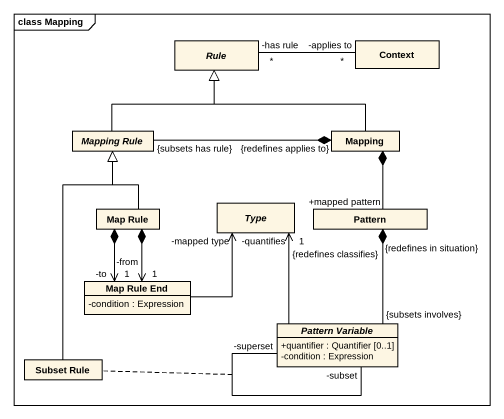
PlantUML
@startuml
mainframe class Mapping
hide circle
hide empty members
skinparam classAttributeIconSize 0
abstract class Rule
class Context
abstract class "Mapping Rule" as Mapping_Rule
class Mapping
class "Map Rule" as Map_Rule
abstract class Type
class Pattern
class "Map Rule End" as Map_Rule_End {
  -condition : Expression
}
abstract class "Pattern Variable" as Pattern_Variable {
  +quantifier : Quantifier [0..1]
  -condition : Expression
}
class "Subset Rule" as Subset_Rule
Rule "-has rule\n*" -right- "-applies to\n*" Context
Mapping_Rule -up-|> Rule
Mapping -left-|> Rule
Mapping "{redefines applies to}" *-left- "{subsets has rule}" Mapping_Rule
Mapping *-- "+mapped pattern" Pattern
Map_Rule -up-|> Mapping_Rule
Map_Rule *--> "-to\n1" Map_Rule_End
Map_Rule *--> "-from\n1" Map_Rule_End
Pattern "{redefines in situation}" *-- "{subsets involves}" Pattern_Variable
Map_Rule_End -up-> "-mapped type" Type
Pattern_Variable -up-> "-quantifies\n1\n{redefines classifies}" Type
Pattern_Variable "-superset" -- "-subset" Pattern_Variable
(Pattern_Variable, Pattern_Variable) .. Subset_Rule
Subset_Rule -up-|> Mapping_Rule
@enduml
